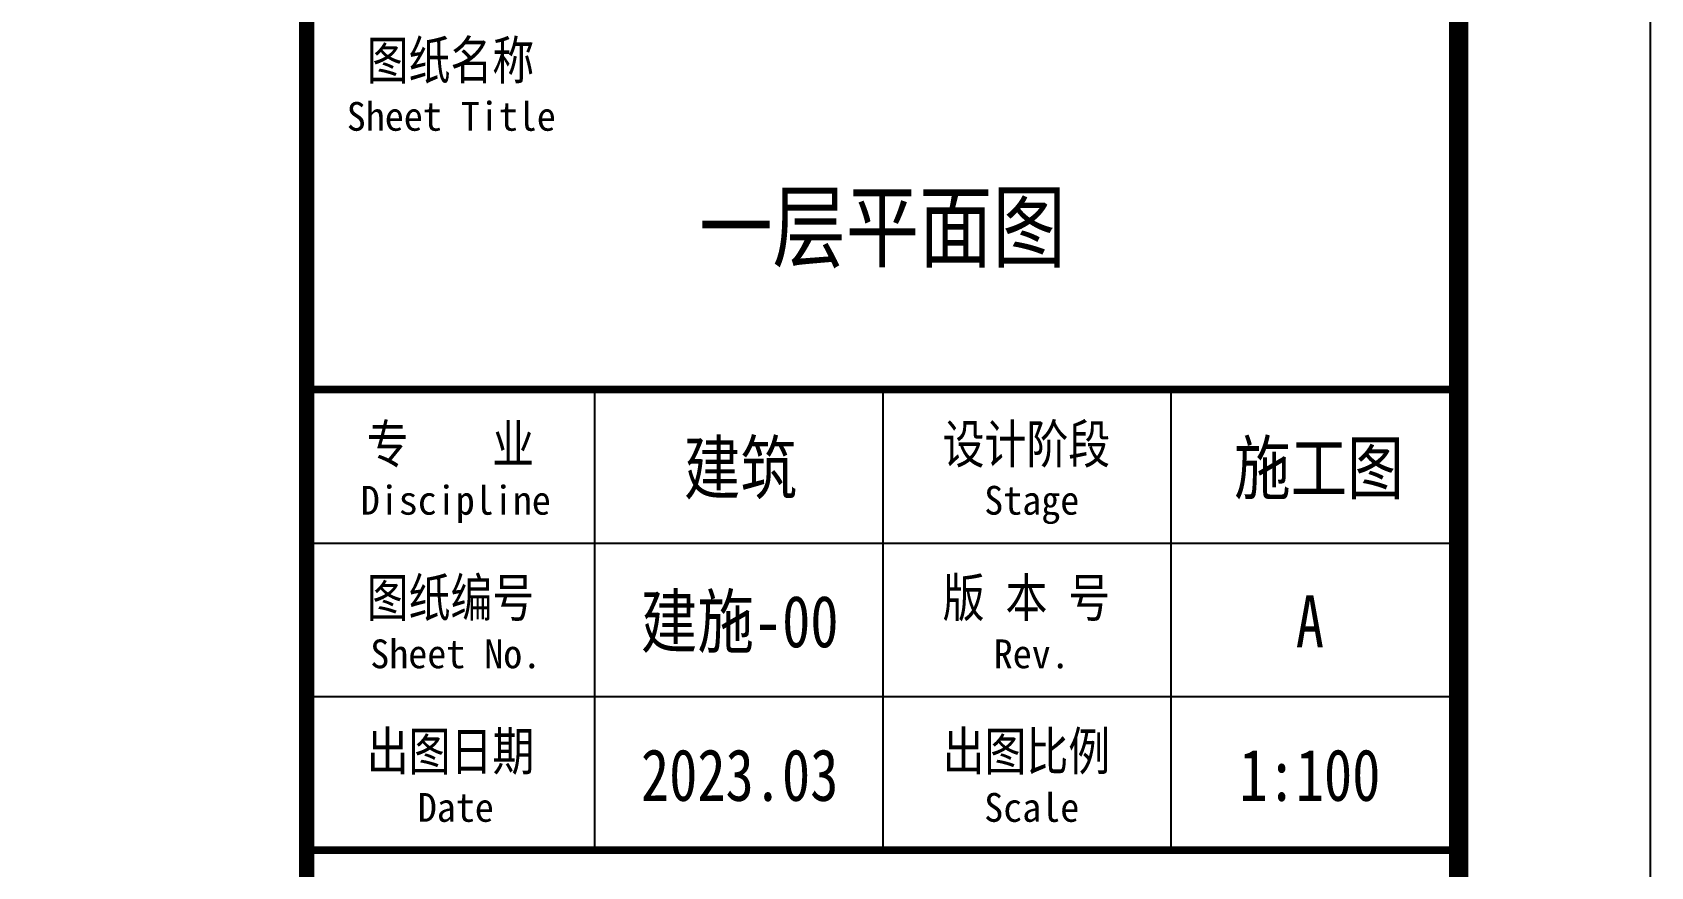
# Model space of a CAD drawing. Extents: x -6243262 to 3079315, y -2914302 to 172723.
# Drawn here: x -2589602 to -2581173, y -733727 to -729381 of the extents above; entities that cross this region are included whole.
import ezdxf
from ezdxf.enums import TextEntityAlignment as Align

# ---------------------------------------------------------------- set-up
doc = ezdxf.new("R2010")
doc.units = 0
doc.header["$LTSCALE"] = 1000
doc.layers.add('P-图框', color=7, linetype='Continuous')
doc.layers.add('PUB_TITLE', color=4, linetype='Continuous')
doc.styles.add('STYLE-ARIAL', font='')
doc.styles.add('图签', font='', dxfattribs={"width": 0.66})
doc.styles.get('STYLE-ARIAL').set_extended_font_data('NSimSun')
doc.styles.get('图签').set_extended_font_data('SimSun')

msp = doc.modelspace()

# ---------------------------------------------------------------- linework, layer by layer
at = {"layer": 'P-图框'}
for p, q in [((-2586673.095860959, -733641.8774819133), (-2586673.095860959, -731241.8774819133)), ((-2585173.095860959, -731241.8774819133), (-2585173.095860959, -733641.8774819133)), ((-2583673.095860959, -731241.8774819133), (-2583673.095860959, -733641.8774819133)), ((-2588173.095860959, -732041.8774819133), (-2582173.095860959, -732041.8774819133)), ((-2588173.095860959, -732841.8774819133), (-2582173.095860959, -732841.8774819133))]:
    msp.add_line(p, q, dxfattribs=at)
at = {"layer": 'P-图框', "const_width": 80}
msp.add_lwpolyline([(-2588173.095860959, -659341.8777042974), (-2588173.095860959, -741441.8777042974)], dxfattribs=at)
at = {"layer": 'P-图框'}
msp.add_lwpolyline([(-2588173.095860959, -709541.8774819133), (-2588173.095860959, -741441.8777042974), (-2582173.095860959, -741441.8777042974), (-2582173.095860959, -709541.8774819133)], close=True, dxfattribs=at)
at = {"layer": 'P-图框', "linetype": 'Continuous', "const_width": 40}
for points in [[(-2588173.095860959, -731241.8774819133), (-2582173.095860959, -731241.8774819133)], [(-2588173.095860959, -733641.8774819133), (-2582173.095860959, -733641.8774819133)]]:
    msp.add_lwpolyline(points, dxfattribs=at)
at = {"layer": 'PUB_TITLE'}
msp.add_lwpolyline([(-2700073.095860959, -742441.8777042974), (-2581173.095860959, -742441.8777042974), (-2581173.095860959, -658341.8777042974), (-2700073.095860959, -658341.8777042974)], close=True, dxfattribs=at)
at = {"layer": 'PUB_TITLE', "const_width": 100}
msp.add_lwpolyline([(-2697573.095860959, -741441.8777042974), (-2582173.095860959, -741441.8777042974), (-2582173.095860959, -659341.8777042974), (-2697573.095860959, -659341.8777042974)], close=True, dxfattribs=at)

# ---------------------------------------------------------------- texts
at = {"layer": 'P-图框'}
for s, height, style, width, p in [('图纸名称', 200, '图签', 0.8, (-2587424.516635576, -729525.8402968125)), ('Sheet Title', 150, 'STYLE-ARIAL', 0.9700000000000001, (-2587420.295600743, -729818.7909181879)), ('专    业', 200, '图签', 0.8, (-2587424.516635576, -731525.8402968125)), ('设计阶段', 200, '图签', 0.8, (-2584424.516635576, -731525.8402968125)), ('Discipline', 150, 'STYLE-ARIAL', 0.9700000000000001, (-2587396.817736674, -731818.7909181879)), ('Stage', 150, 'STYLE-ARIAL', 0.9700000000000001, (-2584396.817736674, -731818.7909181879)), ('图纸编号', 200, '图签', 0.8, (-2587424.516635576, -732325.8402968125)), ('版 本 号', 200, '图签', 0.8, (-2584424.516635576, -732325.8402968125)), ('Sheet No.', 150, 'STYLE-ARIAL', 0.9700000000000001, (-2587396.817736674, -732618.7909181879)), ('Rev.', 150, 'STYLE-ARIAL', 0.9700000000000001, (-2584396.817736674, -732618.7909181879)), ('出图日期', 200, '图签', 0.8, (-2587424.516635576, -733125.8402968125)), ('出图比例', 200, '图签', 0.8, (-2584424.516635576, -733125.8402968125)), ('Date', 150, 'STYLE-ARIAL', 0.9700000000000001, (-2587396.817736674, -733418.7909181879)), ('Scale', 150, 'STYLE-ARIAL', 0.9700000000000001, (-2584396.817736674, -733418.7909181879))]:
    msp.add_text(s, height=height, dxfattribs=dict(at, style=style, width=width)).set_placement(p, align=Align.MIDDLE_CENTER)
at = {"layer": 'P-图框', "color": 6, "style": '图签', "width": 0.8}
for s, height, p in [('一层平面图', 350, (-2585174.443237501, -730393.1712360358)), ('建筑', 270, (-2585914.576125647, -731649.8364575988)), ('施工图', 270, (-2582901.132307194, -731649.8364575988)), ('建施-00', 270, (-2585918.186904013, -732449.8364575988)), ('A', 270, (-2582948.083870054, -732449.8364575988)), ('2023.03', 270, (-2585918.186904013, -733249.8364575988)), ('1:100', 270, (-2582948.083870054, -733249.8364575988))]:
    msp.add_text(s, height=height, dxfattribs=at).set_placement(p, align=Align.MIDDLE_CENTER)

doc.saveas('drawing.dxf')
